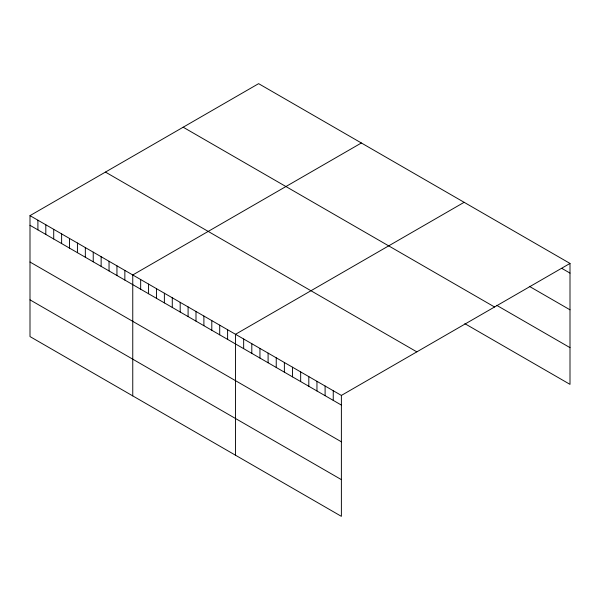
<?xml version="1.0" encoding="UTF-8"?>
<svg xmlns="http://www.w3.org/2000/svg" width="600" height="600" viewBox="0 0 600 600"><rect width="100%" height="100%" fill="white"/><g stroke="black" fill="none" stroke-linecap="round" stroke-linejoin="round"><path stroke-width="0.9" d="M30 215.64L341.385 395.423L341.385 516.345L30 336.57L30 215.64L258.615 83.655L570 263.43L570 384.36L464.865 323.663M361.373 142.98L132.757 274.965L132.757 395.895M464.13 202.305L235.515 334.298L235.515 455.22M341.385 395.423L570 263.43M561.855 268.395L570 273.097M529.283 286.305L570 309.81M496.702 305.325L570 347.64M183.172 127.208L494.558 306.99M105.442 172.087L416.827 351.862M30 225.3L341.385 405.082M30 262.02L341.385 441.803M30 299.85L341.385 479.632M333.248 390.72L333.248 400.38M325.103 386.018L325.103 395.678M316.957 381.315L316.957 390.975M308.812 376.612L308.812 386.272M300.668 371.91L300.668 381.57M292.522 367.207L292.522 376.868M284.377 362.505L284.377 372.165M276.24 357.803L276.24 367.462M268.095 353.1L268.095 362.767M259.95 348.397L259.95 358.065M251.805 343.702L251.805 353.362M243.66 339L243.66 348.66M227.61 329.73L227.61 339.39M219.705 325.17L219.705 334.83M211.8 320.603L211.8 330.263M203.895 316.043L203.895 325.702M195.998 311.475L195.998 321.135M188.093 306.915L188.093 316.575M180.188 302.347L180.188 312.015M172.282 297.788L172.282 307.447M164.377 293.22L164.377 302.888M156.472 288.66L156.472 298.32M148.567 284.093L148.567 293.76M140.663 279.532L140.663 289.192M124.852 270.405L124.852 280.065M116.948 265.837L116.948 275.505M109.042 261.278L109.042 270.938M101.137 256.718L101.137 266.377M93.233 252.15L93.233 261.81M85.335 247.59L85.335 257.25M77.43 243.022L77.43 252.683M69.525 238.462L69.525 248.123M61.62 233.895L61.62 243.555M53.715 229.335L53.715 238.995M45.81 224.767L45.81 234.428M37.905 220.208L37.905 229.868"/></g></svg>
